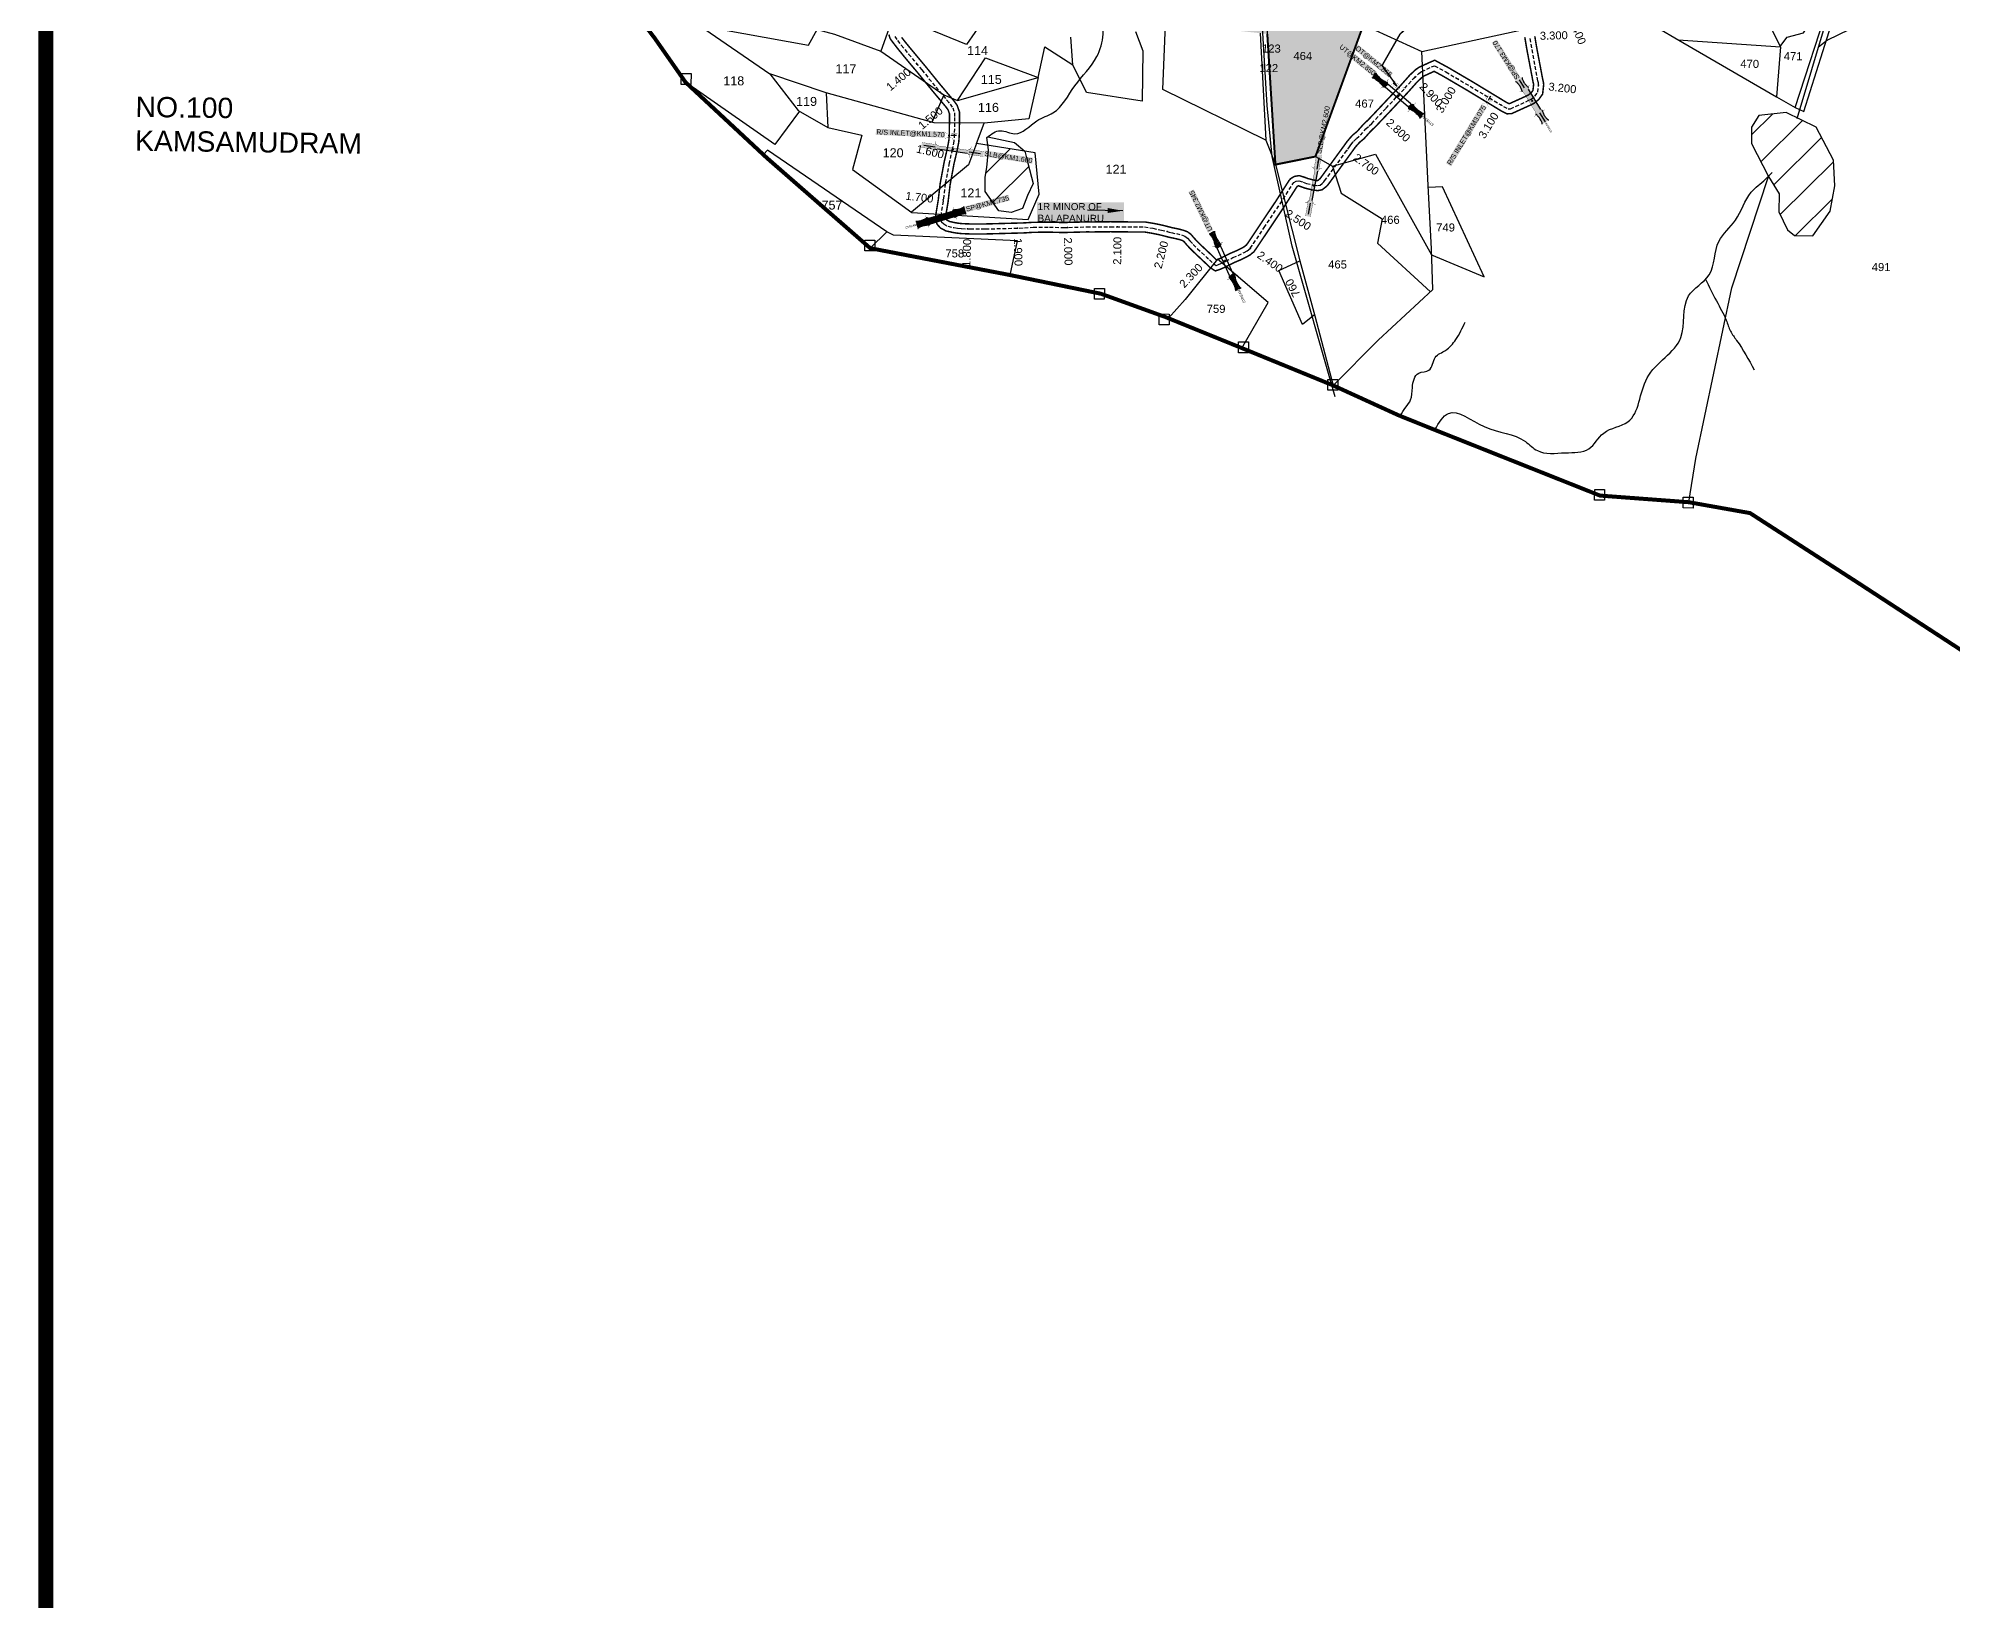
# Model space of a CAD drawing. Header units: inches. Extents: x 191726 to 254104, y 1600078 to 1621862.
# Drawn here: x 191764 to 195592, y 1609216 to 1612340 of the extents above; entities that cross this region are included whole.
import ezdxf
from ezdxf.enums import TextEntityAlignment as Align

# ---------------------------------------------------------------- set-up
doc = ezdxf.new("R2010")
doc.units = ezdxf.units.IN
doc.header["$LTSCALE"] = 15
doc.header["$MEASUREMENT"] = 0
doc.linetypes.add('ACAD_ISO02W100', pattern=[15, 12, -3])
doc.linetypes.add('HIDDEN2', pattern=[0.1875, 0.125, -0.0625])
for name, color, linetype in [('BOUNDRY STONES', 240, 'Continuous'), ('CANAL1', 7, 'Continuous'), ('CS', 134, 'Continuous'), ('CSMark', 72, 'Continuous'), ('PAPER SIZE', 5, 'Continuous'), ('PLOTS', 7, 'Continuous'), ('PLOTS NO', 7, 'Continuous'), ('ROADS', 1, 'Continuous'), ('STREAMS', 4, 'Continuous'), ('STRUCTURE', 5, 'Continuous'), ('text2', 7, 'Continuous'), ('VILLAGE BOUNDAY', 5, 'Continuous'), ('WUA-7', 3, 'Continuous')]:
    doc.layers.add(name, color=color, linetype=linetype)
doc.styles.get("Standard").update_dxf_attribs({"font": 'arial.ttf'})
doc.dimstyles.get("Standard").update_dxf_attribs({"dimtxt": 0.18, "dimasz": 0.18, "dimexe": 0.18, "dimexo": 0.0625, "dimgap": 0.09, "dimtad": 0, "dimtih": 1, "dimtoh": 1, "dimdec": 4, "dimzin": 0, "dimdsep": 46, "dimtxsty": 'Standard', "dimcen": 0.09, "dimadec": 0, "dimazin": 0, "dimtfac": 1, "dimtdec": 4, "dimtofl": 0, "dimtmove": 0, "dimatfit": 3, "dimfxl": 1, "dimtolj": 1, "dimtzin": 0, "dimarcsym": 0})
pattern_1 = [(44.7324, (174797.503, 1607719.193), (-36.0136, 36.35157), [])]

# ---------------------------------------------------------------- blocks, each defined once
blk = doc.blocks.new('SP')
at = {"layer": 'STRUCTURE'}
h = blk.add_hatch(dxfattribs=at)
h.set_pattern_fill('DASH', color=256, scale=8, style=0)
edge = h.paths.add_edge_path()
edge.add_spline(control_points=[(769825.7, 1706742.1), (769825.3, 1706741.8), (769823.8, 1706740.8), (769820.9, 1706740.3), (769817, 1706739.7), (769811.4, 1706738.9), (769804, 1706739.7), (769798.4, 1706741), (769795.6, 1706741.6)], knot_values=[0, 0, 0, 0, 1.613557, 5.24513, 8.624976, 13.470124, 22.190216, 30.746377, 30.746377, 30.746377, 30.746377], degree=3, periodic=0)
edge.add_line((769795.6, 1706741.6), (769792.6, 1706739.6))
edge.add_line((769792.6, 1706739.6), (769732.6, 1706739.6))
edge.add_line((769732.6, 1706739.6), (769729.6, 1706741.6))
edge.add_spline(control_points=[(769729.6, 1706741.6), (769726.9, 1706740.9), (769721.3, 1706739.5), (769713.9, 1706738.5), (769708.3, 1706739.1), (769704.4, 1706739.6), (769701.5, 1706740), (769700, 1706741), (769699.5, 1706741.3)], knot_values=[0, 0, 0, 0, 8.556161, 17.276253, 22.121402, 25.501247, 29.13282, 30.746377, 30.746377, 30.746377, 30.746377], degree=3, periodic=0)
edge.add_line((769699.5, 1706741.3), (769699.5, 1706722.1))
edge.add_spline(control_points=[(769699.5, 1706722.1), (769700, 1706722.4), (769701.4, 1706723.4), (769704.3, 1706724), (769708.2, 1706724.5), (769713.8, 1706725.3), (769721.2, 1706724.5), (769726.8, 1706723.3), (769729.6, 1706722.6)], knot_values=[0, 0, 0, 0, 1.613557, 5.24513, 8.624976, 13.470124, 22.190216, 30.746377, 30.746377, 30.746377, 30.746377], degree=3, periodic=0)
edge.add_line((769729.6, 1706722.6), (769732.6, 1706724.6))
edge.add_line((769732.6, 1706724.6), (769792.6, 1706724.6))
edge.add_line((769792.6, 1706724.6), (769795.6, 1706722.6))
edge.add_spline(control_points=[(769795.6, 1706722.6), (769798.4, 1706723.3), (769803.9, 1706724.8), (769811.3, 1706725.8), (769817, 1706725.1), (769820.9, 1706724.7), (769823.8, 1706724.2), (769825.2, 1706723.3), (769825.7, 1706723)], knot_values=[0, 0, 0, 0, 8.556161, 17.276253, 22.121402, 25.501247, 29.13282, 30.746377, 30.746377, 30.746377, 30.746377], degree=3, periodic=0)
edge.add_line((769825.7, 1706723), (769825.7, 1706742.1))
h.paths.add_polyline_path([(769764.2, 1706732.1, -1), (769761.1, 1706732.1, -1)], flags=0)
h.paths.add_polyline_path([(769761.1, 1706732.1, 1), (769764.2, 1706732.1, 1)], flags=16)
at = {"layer": 'STRUCTURE', "const_width": 0.628}
for points in [[(769726.6, 1706747.6), (769726.6, 1706743.6), (769732.6, 1706739.6), (769792.6, 1706739.6), (769798.6, 1706743.6), (769798.6, 1706747.6)], [(769726.6, 1706716.6), (769726.6, 1706720.6), (769732.6, 1706724.6), (769792.6, 1706724.6), (769798.6, 1706720.6), (769798.6, 1706716.6)]]:
    blk.add_lwpolyline(points, dxfattribs=at)
at = {"layer": 'STRUCTURE', "color": 3}
blk.add_lwpolyline([(769732.6, 1706724.6), (769792.6, 1706724.6)], dxfattribs=at)
blk.add_lwpolyline([(769732.6, 1706724.6), (769792.6, 1706724.6)], dxfattribs=at)
at = {"layer": 'STRUCTURE', "color": 0}
blk.add_circle((769762.6, 1706732.1), 1.55, dxfattribs=at)
at = {"layer": 'STRUCTURE'}
for points in [[(769699.5, 1706741.3), (769700.9, 1706740.5), (769704.4, 1706739.6), (769707.8, 1706739.2), (769712.6, 1706738.8), (769721.3, 1706739.7), (769729.6, 1706741.6)], [(769699.5, 1706722.1), (769700.9, 1706723), (769704.4, 1706724), (769707.7, 1706724.5), (769712.5, 1706725), (769721.2, 1706724.4), (769729.6, 1706722.6)], [(769825.7, 1706742.1), (769824.3, 1706741.3), (769820.8, 1706740.3), (769817.5, 1706739.8), (769812.7, 1706739.2), (769804, 1706739.9), (769795.6, 1706741.6)], [(769825.7, 1706723), (769824.3, 1706723.8), (769820.8, 1706724.7), (769817.4, 1706725.1), (769812.6, 1706725.5), (769803.9, 1706724.6), (769795.6, 1706722.6)]]:
    blk.add_spline(points, degree=3, dxfattribs=at)
at = {"layer": 'STRUCTURE', "color": 0}
blk.add_text('STREAM', height=5, dxfattribs=at).set_placement((769684.3, 1706732.1), align=Align.MIDDLE_CENTER)
for points in [[(769727.4, 1706732.1), (769700.8, 1706732.1)], [(769824.4, 1706732.1), (769800.5, 1706732.1)]]:
    blk.add_leader(points, dimstyle='Standard', override={"dimasz": 10, "dimgap": 0.09, "dimtad": 0}, dxfattribs=at)
blk = doc.blocks.new('UT')
at = {"layer": 'STRUCTURE'}
h = blk.add_hatch(dxfattribs=at)
h.set_pattern_fill('DASH', color=150, scale=8, angle=-39.6278, style=0)
h.set_pattern_definition([(320.372247933, (-4370.464, -6260.8811), (1.40800153113, 0.132407282), [1, -1])])
h.paths.add_polyline_path([(765163, 1700681.9), (765165.6, 1700680.6), (765167.2, 1700680.3), (765169.1, 1700680), (765172.4, 1700679.6), (765176.4, 1700679.3), (765179.5, 1700679.5), (765183.1, 1700679.9), (765187.7, 1700680.9), (765188.9, 1700681.2), (765193.1, 1700682.2), (765196.1, 1700680.2), (765196.1, 1700672.2), (765193.1, 1700670.2), (765190.5, 1700670.8), (765188.1, 1700671.3), (765185.5, 1700671.8), (765183.6, 1700672.1), (765181, 1700672.5), (765180.3, 1700672.5), (765178.5, 1700672.6), (765176.7, 1700672.6), (765174.6, 1700672.5), (765172.5, 1700672.3), (765170.4, 1700672), (765168.5, 1700671.7), (765166.1, 1700671.2), (765165, 1700670.8), (765163, 1700669.7)])
h.paths.add_polyline_path([(765259.1, 1700682.2), (765256.1, 1700680.2), (765256.1, 1700672.2), (765259.1, 1700670.2), (765261.9, 1700671), (765264.4, 1700671.6), (765266.4, 1700672), (765269.1, 1700672.5), (765272.7, 1700673), (765276.1, 1700673.1), (765278.6, 1700672.9), (765281.2, 1700672.7), (765283.9, 1700672.3), (765286.4, 1700671.9), (765288, 1700671.3), (765289.2, 1700670.6), (765289.1, 1700682.7), (765287.6, 1700681.8), (765285.7, 1700681.2), (765283, 1700680.7), (765281.2, 1700680.4), (765276.7, 1700679.9), (765272.7, 1700679.9), (765268.7, 1700680.3), (765264.8, 1700681), (765261.2, 1700681.7)])
at = {"layer": 'STRUCTURE', "color": 150, "const_width": 0.628}
for points in [[(765190.1, 1700688.2), (765190.1, 1700684.2), (765196.1, 1700680.2), (765256.1, 1700680.2), (765262.1, 1700684.2), (765262.1, 1700688.2)], [(765190.1, 1700664.2), (765190.1, 1700668.2), (765196.1, 1700672.2), (765256.1, 1700672.2), (765262.1, 1700668.2), (765262.1, 1700664.2)]]:
    blk.add_lwpolyline(points, dxfattribs=at)
at = {"layer": 'STRUCTURE', "color": 150}
for points in [[(765196.1, 1700680.2), (765256.1, 1700680.2)], [(765196.1, 1700672.2), (765256.1, 1700672.2)], [(765196.1, 1700672.2), (765256.1, 1700672.2)]]:
    blk.add_lwpolyline(points, dxfattribs=at)
at = {"layer": 'STRUCTURE', "color": 0}
blk.add_circle((765226.1, 1700676.2), 1.89, dxfattribs=at)
at = {"layer": 'STRUCTURE', "color": 150}
for points in [[(765163, 1700681.9), (765164.4, 1700681.1), (765167.9, 1700680.2), (765171.2, 1700679.8), (765176.1, 1700679.4), (765184.7, 1700680.3), (765193.1, 1700682.2)], [(765289.1, 1700682.7), (765287.8, 1700681.9), (765284.3, 1700680.9), (765280.9, 1700680.4), (765276.1, 1700679.8), (765267.4, 1700680.5), (765259.1, 1700682.2)], [(765163, 1700669.7), (765164.3, 1700670.6), (765167.8, 1700671.6), (765171.2, 1700672.1), (765176, 1700672.6), (765184.7, 1700672), (765193.1, 1700670.2)], [(765289.2, 1700670.6), (765287.8, 1700671.4), (765284.2, 1700672.3), (765280.9, 1700672.7), (765276.1, 1700673.1), (765267.4, 1700672.2), (765259.1, 1700670.2)]]:
    blk.add_spline(points, degree=3, dxfattribs=at)
at = {"layer": 'STRUCTURE', "color": 0}
blk.add_text('STREAM', height=5, dxfattribs=at).set_placement((765148.2, 1700675.8), align=Align.MIDDLE_CENTER)
for points in [[(765190.9, 1700676), (765164.2, 1700675.8)], [(765289.3, 1700676.7), (765265.4, 1700676.4)]]:
    blk.add_leader(points, dimstyle='Standard', override={"dimasz": 10, "dimgap": 0.09, "dimtad": 0}, dxfattribs=at)
blk = doc.blocks.new('SLB')
at = {"layer": 'STRUCTURE'}
h = blk.add_hatch(dxfattribs=at)
h.set_pattern_fill('DOTS', color=6, scale=20, angle=320.3722, style=0)
h.set_pattern_definition([(320.372247934, (-159.4327, -72.9564), (1.2786241598, 0.5641323054), [0, -1.25])])
h.paths.add_polyline_path([(769699.5, 1706871.1), (769699.5, 1706861.1), (769729.1, 1706861.1), (769732.1, 1706863.1), (769792.1, 1706863.1), (769795.1, 1706861.1), (769824.7, 1706861.1), (769824.7, 1706871.1), (769795.1, 1706871.1), (769792.1, 1706869.1), (769732.1, 1706869.1), (769729.1, 1706871.1)])
at = {"layer": 'STRUCTURE', "color": 6, "linetype": 'ACAD_ISO02W100', "ltscale": 0.5, "const_width": 0.5}
for points in [[(769699.5, 1706871.1), (769729.1, 1706871.1)], [(769699.5, 1706861.1), (769729.1, 1706861.1)], [(769795.1, 1706871.1), (769824.7, 1706871.1)], [(769795.1, 1706861.1), (769824.7, 1706861.1)]]:
    blk.add_lwpolyline(points, dxfattribs=at)
at = {"layer": 'STRUCTURE', "color": 6, "const_width": 0.628}
for points in [[(769726.1, 1706877.1), (769726.1, 1706873.1), (769732.1, 1706869.1), (769792.1, 1706869.1), (769798.1, 1706873.1), (769798.1, 1706877.1)], [(769726.1, 1706855.1), (769726.1, 1706859.1), (769732.1, 1706863.1), (769792.1, 1706863.1), (769798.1, 1706859.1), (769798.1, 1706855.1)]]:
    blk.add_lwpolyline(points, dxfattribs=at)
at = {"layer": 'STRUCTURE', "color": 6}
blk.add_lwpolyline([(769732.1, 1706863.1), (769792.1, 1706863.1)], dxfattribs=at)
blk.add_lwpolyline([(769732.1, 1706863.1), (769792.1, 1706863.1)], dxfattribs=at)
at = {"layer": 'STRUCTURE', "color": 0}
blk.add_circle((769762.1, 1706866.1), 1.24, dxfattribs=at)
for points in [[(769703.8, 1706866), (769726.7, 1706866)], [(769818.6, 1706865.8), (769795.7, 1706865.8)]]:
    blk.add_leader(points, dimstyle='Standard', override={"dimasz": 10, "dimgap": 0.09, "dimtad": 0}, dxfattribs=at)
blk = doc.blocks.new('OT')
at = {"layer": 'STRUCTURE', "color": 190}
for points, const_width in [([(769751.4, 1706595.8), (769729.4, 1706595.8)], 0.5), ([(769751.4, 1706579), (769729.4, 1706579)], 0.5), ([(769775.2, 1706601.8), (769775.2, 1706597.8), (769769.2, 1706593.8), (769761.8, 1706593.8), (769754.4, 1706593.8), (769748.4, 1706597.8), (769748.4, 1706601.8)], 0.5), ([(769748.4, 1706573), (769748.4, 1706577), (769754.4, 1706581), (769761.8, 1706581), (769761.8, 1706581), (769761.8, 1706581), (769769.2, 1706581), (769775.2, 1706577), (769775.2, 1706573)], 0.5), ([(769761.8, 1706593.8), (769761.8, 1706581)], 2.5)]:
    blk.add_lwpolyline(points, dxfattribs=dict(at, const_width=const_width))
at = {"layer": 'STRUCTURE', "color": 0}
blk.add_circle((769761.8, 1706587.4), 1.87, dxfattribs=at)
blk.add_leader([(769732.6, 1706587.4), (769753.8, 1706587.4)], dimstyle='Standard', override={"dimasz": 10, "dimgap": 0.09, "dimtad": 0}, dxfattribs=at)

msp = doc.modelspace()

# ---------------------------------------------------------------- hatches: boundary and pattern name
at = {"layer": 'PLOTS NO', "true_color": 0xf7abae}
h = msp.add_hatch(dxfattribs=at)
h.set_pattern_fill('ANSI31', color=241)
h.set_pattern_definition([(45, (0, 0), (-0.088388347648, 0.088388347648), [])])
h.paths.add_polyline_path([(194317.7, 1612103.9), (194237.6, 1612087.8), (194221.4, 1612349.1), (194207.3, 1612350.6), (194093.4, 1612362.9), (194086.2, 1612387.2), (194018.8, 1612384.1), (194014, 1612406.4), (193974.8, 1612418.3), (194009.5, 1612486), (194011.9, 1612533.8), (193952.3, 1612634.1), (193990.3, 1612671.8), (194006.4, 1612719.6), (193925.2, 1612813.6), (193941, 1612837.1), (193925.1, 1612898.6), (193952.1, 1613053.1), (193880.2, 1613160.8), (193830.3, 1613162.3), (193763.2, 1613158.1), (193623.6, 1613097.7), (193410.7, 1613181.8), (193394.2, 1613163.4), (193360.4, 1613193.8), (193334.5, 1613120.9), (193238.2, 1613147.4), (193180.8, 1613163.2), (193145, 1613173), (193113, 1613181.8), (193118, 1613220.9), (193053.9, 1613237.8), (193087.7, 1613320.4), (193137.6, 1613315.5), (193167.6, 1613312.8), (193211.3, 1613301), (193266.4, 1613390.2), (193315.2, 1613558.5), (193442.5, 1613545.1), (193473.7, 1613658.9), (193475.9, 1613664.5), (193495.7, 1613634.4), (193564.3, 1613550.3), (193624.6, 1613492.3), (193641, 1613475.5), (193658.3, 1613451.2), (193681.7, 1613409.1), (193780.5, 1613403.2), (193861.1, 1613383.6), (193906.7, 1613342.9), (193958.9, 1613299.8), (194040.2, 1613261.3), (194115.8, 1613266.9), (194165.9, 1613215.1), (194179.4, 1613353), (194192, 1613363.9), (194280.3, 1613327.2), (194378.5, 1613339.3), (194422.6, 1613337.6), (194477.8, 1613271.1), (194560.5, 1613231.3), (194638.4, 1613180.1), (194770.9, 1613110.1), (194857.2, 1613073), (194906, 1613053.9), (194968.6, 1612991.4), (195040.5, 1612904.9), (194960.6, 1612830.7), (194822.3, 1612819.3), (194877.4, 1612733.8), (194532.1, 1612621.5), (194486.5, 1612499.8), (194418.3, 1612375.7), (194413.5, 1612367)])
at = {"layer": 'STREAMS'}
h = msp.add_hatch(dxfattribs=at)
h.set_pattern_fill('ANSI31', color=256, scale=16.116681, angle=-0.2676)
h.set_pattern_definition(pattern_1)
h.paths.add_polyline_path([(195319.1, 1612162.8), (195258.8, 1612192.1), (195204.5, 1612185.7), (195189.9, 1612162.6), (195189.8, 1612130), (195223.5, 1612064.1), (195245.2, 1612029.2), (195244.6, 1611993.6), (195261.4, 1611957.6), (195275.9, 1611946.3), (195312.7, 1611945.3), (195346.9, 1611994.8), (195356.6, 1612045.6), (195353.6, 1612096.9)])
h = msp.add_hatch(dxfattribs=at)
h.set_pattern_fill('ANSI31', color=256, scale=16.116681, angle=-0.2676)
h.set_pattern_definition(pattern_1)
h.paths.add_polyline_path([(193657.4, 1612062.9), (193657, 1612034), (193684.4, 1611995.2), (193708.9, 1611991.8), (193731.6, 1611999.9), (193741.8, 1612025.7), (193753.2, 1612050.3), (193742.6, 1612090.7), (193736.5, 1612114.4), (193662.8, 1612126.5), (193664, 1612117.1), (193660.8, 1612082)])

# ---------------------------------------------------------------- linework, layer by layer
at = {"layer": 'BOUNDRY STONES'}
for points in [[(193049, 1612269.9), (193068.9, 1612269.8), (193068.8, 1612248.2), (193048.9, 1612248.3)], [(193416.8, 1611936.8), (193436.7, 1611936.7), (193436.6, 1611915.2), (193416.7, 1611915.2)], [(193875.6, 1611840.1), (193895.5, 1611840.1), (193895.4, 1611818.5), (193875.5, 1611818.6)], [(194005.1, 1611789), (194025, 1611788.9), (194024.9, 1611767.3), (194005, 1611767.4)], [(194163.9, 1611733.1), (194183.8, 1611733), (194183.7, 1611711.4), (194163.8, 1611711.5)], [(194342.7, 1611658.3), (194362.6, 1611658.2), (194362.5, 1611636.6), (194342.6, 1611636.7)], [(194876.1, 1611438.3), (194896, 1611438.2), (194895.9, 1611416.6), (194876, 1611416.7)], [(195053.3, 1611422.6), (195073.2, 1611422.5), (195073.1, 1611400.9), (195053.2, 1611401)]]:
    msp.add_lwpolyline(points, close=True, dxfattribs=at)
at = {"layer": 'CANAL1', "color": 1, "linetype": 'HIDDEN2', "ltscale": 4, "const_width": 3}
msp.add_lwpolyline([(194479.6, 1612246.3), (194451, 1612286), (194487, 1612349), (194589, 1612441), (194669, 1612539), (194675, 1612583), (194634, 1612695.5)], dxfattribs=at)
at = {"layer": 'CANAL1', "color": 200, "const_width": 3}
for points in [[(193464.6, 1612347.9), (193467.2, 1612339.6), (193474.2, 1612330.2), (193481.7, 1612320.5), (193496.4, 1612302.4), (193522.9, 1612270.7), (193550.7, 1612236.6), (193579.1, 1612202.6), (193583.2, 1612196.9), (193585.8, 1612189.5), (193585.9, 1612182), (193585.4, 1612149), (193584.6, 1612136.2), (193581.5, 1612120.1), (193575.3, 1612093.4), (193567.3, 1612050.6), (193563.2, 1612015.9), (193559.2, 1611991.9), (193558, 1611984.1), (193558.1, 1611975.2), (193561.5, 1611967.9), (193568, 1611960.9), (193578.8, 1611955.1), (193593, 1611952), (193600.6, 1611950.8), (193609.3, 1611949.8), (193626.8, 1611949.1), (193658.2, 1611949.1), (193736.2, 1611951.2), (193753.6, 1611952.4), (193785.7, 1611952.7), (193813.3, 1611951.9), (193860.4, 1611953.2), (193871.7, 1611953.1), (193907.9, 1611953.5), (193931.4, 1611953.3), (193954, 1611953), (193974.9, 1611953.1), (193990.3, 1611950.6), (194007.2, 1611947.1), (194027, 1611942), (194037.3, 1611939.9), (194047, 1611937.5), (194052.1, 1611935.7), (194055, 1611933.6), (194059, 1611928.8), (194065.8, 1611921.2), (194074.9, 1611912.3), (194098.8, 1611889.8), (194107, 1611881.8), (194117.4, 1611875.2), (194126.3, 1611878), (194135.2, 1611881.9), (194142.5, 1611885.4), (194156.9, 1611892.6), (194167.3, 1611897), (194179.6, 1611903), (194186.8, 1611907), (194192.6, 1611911.9), (194194.1, 1611912.6), (194202.1, 1611924.2), (194223.5, 1611956.2), (194255.3, 1612003.9), (194280.7, 1612043.6), (194281.1, 1612044.1), (194282.7, 1612045.1), (194283.8, 1612045.3), (194289.9, 1612043.3), (194296.5, 1612040.8), (194310.9, 1612037.2), (194322.1, 1612035.7), (194331.1, 1612037.5), (194337.2, 1612042.1), (194341.7, 1612046.1), (194344.1, 1612049.2), (194392.3, 1612115.5), (194396.3, 1612121.2), (194401.4, 1612127.3), (194406.4, 1612132.7), (194414.8, 1612139.5), (194426, 1612152.1), (194431.9, 1612158.1), (194437.2, 1612163), (194466.2, 1612193.6), (194503.8, 1612233.6), (194520.7, 1612252.7), (194530.8, 1612262.2), (194535, 1612265.1), (194554, 1612273.8), (194555.2, 1612274.3), (194573.6, 1612264.3), (194621.8, 1612236), (194689.2, 1612195.2), (194700.7, 1612189.4), (194710, 1612189.7), (194747.4, 1612206.7), (194754.5, 1612210.2), (194764, 1612217.7), (194772, 1612228.9), (194774.1, 1612247.6), (194773.5, 1612253.3), (194772.4, 1612257.2), (194759.9, 1612323.2), (194756.4, 1612344.4)], [(193490.1, 1612342.3), (193497.3, 1612333), (193511.9, 1612315.2), (193538.4, 1612283.5), (193566.1, 1612249.3), (193595, 1612214.9), (193601.1, 1612206.3), (193605.8, 1612193), (193605.9, 1612181.9), (193605.4, 1612148.2), (193604.5, 1612133.7), (193601.1, 1612115.9), (193594.8, 1612089.3), (193587.1, 1612047.6), (193583, 1612013.1), (193578.9, 1611988.8), (193578, 1611982.7), (193578, 1611979.7), (193578.2, 1611979.3), (193580.4, 1611977), (193585.9, 1611974), (193596.6, 1611971.7), (193603.3, 1611970.6), (193610.9, 1611969.7), (193627.1, 1611969.1), (193657.9, 1611969.1), (193735.2, 1611971.2), (193752.8, 1611972.4), (193785.9, 1611972.7), (193813.4, 1611971.9), (193860.2, 1611973.2), (193871.7, 1611973.1), (193907.8, 1611973.5), (193931.6, 1611973.3), (193954.1, 1611973), (193976.5, 1611973.1), (193994, 1611970.2), (194011.7, 1611966.6), (194031.5, 1611961.5), (194041.8, 1611959.5), (194052.7, 1611956.7), (194061.5, 1611953.6), (194068.8, 1611948.3), (194074.1, 1611941.9), (194080.3, 1611935.1), (194088.8, 1611926.7), (194112.6, 1611904.3), (194119.4, 1611897.6), (194120.1, 1611897.2), (194126.8, 1611900.1), (194133.7, 1611903.4), (194148.5, 1611910.7), (194159, 1611915.2), (194170.3, 1611920.7), (194175.4, 1611923.6), (194180, 1611927.4), (194185.6, 1611935.5), (194206.8, 1611967.3), (194238.6, 1612014.8), (194264.5, 1612055.4), (194267.8, 1612059.5), (194274, 1612063.2), (194275.8, 1612064.2), (194285.3, 1612065.8), (194296.6, 1612062.2), (194302.6, 1612059.9), (194314.6, 1612056.8), (194321.5, 1612055.9), (194322.6, 1612056.2), (194324.5, 1612057.6), (194327.1, 1612059.9), (194328, 1612061.1), (194376.1, 1612127.2), (194380.5, 1612133.4), (194386.4, 1612140.5), (194392.7, 1612147.3), (194400.9, 1612153.9), (194411.4, 1612165.8), (194418, 1612172.5), (194423.2, 1612177.2), (194451.6, 1612207.3), (194489, 1612247.1), (194506.3, 1612266.7), (194518.2, 1612277.8), (194525.1, 1612282.5), (194545.9, 1612292.1), (194556.3, 1612296.5), (194583.4, 1612281.8), (194632.1, 1612253.2), (194698.9, 1612212.7), (194705.1, 1612209.5), (194705.3, 1612209.5), (194738.9, 1612224.7), (194743.8, 1612227.2), (194749.4, 1612231.6), (194752.7, 1612236.3), (194754, 1612247.6), (194753.7, 1612249.7), (194752.9, 1612252.9), (194740.2, 1612319.7), (194736.4, 1612342.5)]]:
    msp.add_lwpolyline(points, dxfattribs=at)
at = {"layer": 'CANAL1', "color": 1, "linetype": 'HIDDEN2', "ltscale": 4}
msp.add_lwpolyline([(193476.3, 1612344.2), (193482.1, 1612336.2), (193489.5, 1612326.7), (193504.1, 1612308.8), (193530.6, 1612277.1), (193558.4, 1612242.9), (193587.1, 1612208.8), (193592.2, 1612201.6), (193595.8, 1612191.2), (193595.9, 1612182), (193595.4, 1612148.6), (193594.5, 1612134.9), (193591.3, 1612118), (193585.1, 1612091.3), (193577.2, 1612049.1), (193573.1, 1612014.5), (193569.1, 1611990.3), (193568, 1611983.4), (193568.1, 1611977.4), (193569.8, 1611973.6), (193574.2, 1611969), (193582.4, 1611964.5), (193594.8, 1611961.8), (193602, 1611960.7), (193610.1, 1611959.7), (193627, 1611959.1), (193658, 1611959.1), (193735.7, 1611961.2), (193753.2, 1611962.4), (193785.8, 1611962.7), (193813.3, 1611961.9), (193860.3, 1611963.2), (193871.7, 1611963.1), (193907.9, 1611963.5), (193931.5, 1611963.3), (193954.1, 1611963), (193975.7, 1611963.1), (193992.2, 1611960.4), (194009.5, 1611956.9), (194029.2, 1611951.8), (194039.5, 1611949.7), (194049.8, 1611947.1), (194056.8, 1611944.7), (194061.9, 1611940.9), (194066.5, 1611935.3), (194073, 1611928.1), (194081.9, 1611919.5), (194105.7, 1611897), (194113.2, 1611889.7), (194118.9, 1611886.2), (194122.7, 1611887.4), (194131, 1611891), (194138.1, 1611894.4), (194152.7, 1611901.7), (194163.1, 1611906.1), (194174.9, 1611911.9), (194181.1, 1611915.3), (194187, 1611920.3), (194187.3, 1611920.4), (194193.9, 1611929.9), (194215.2, 1611961.7), (194246.9, 1612009.3), (194272.6, 1612049.5), (194274.5, 1612051.8), (194279, 1612054.5), (194279.2, 1612054.7), (194284.6, 1612055.6), (194293.3, 1612052.8), (194299.6, 1612050.3), (194312.8, 1612047), (194321.8, 1612045.8), (194326.9, 1612046.8), (194330.8, 1612049.9), (194334.4, 1612053), (194336, 1612055.1), (194384.2, 1612121.3), (194388.4, 1612127.3), (194393.9, 1612133.9), (194399.6, 1612140), (194407.8, 1612146.7), (194418.7, 1612159), (194425, 1612165.3), (194430.2, 1612170.1), (194458.9, 1612200.5), (194496.4, 1612240.4), (194513.5, 1612259.7), (194524.5, 1612270), (194530.1, 1612273.8), (194549.9, 1612283), (194555.8, 1612285.4), (194578.5, 1612273.1), (194627, 1612244.6), (194694, 1612203.9), (194702.9, 1612199.4), (194707.7, 1612199.6), (194743.2, 1612215.7), (194749.1, 1612218.7), (194756.7, 1612224.6), (194762.3, 1612232.6), (194764, 1612247.6), (194763.6, 1612251.5), (194762.7, 1612255.1), (194750.1, 1612321.5), (194746.4, 1612343.4)], dxfattribs=at)
at = {"layer": 'CS'}
for p in [(193520.8, 1612288.9), (194516.6, 1612262.6), (194602.9, 1612258.7), (194763.9, 1612246.4), (193584.5, 1612211.8), (194688.6, 1612207.2), (194448.4, 1612189.4), (193590.7, 1612115.4), (194380.5, 1612116.3), (193573.4, 1612017), (194315.1, 1612046.7), (194243.3, 1612003.9), (193622, 1611959.3), (193722, 1611960.8), (193821.9, 1611962.1), (193921.9, 1611963.4), (194020.9, 1611953.9), (194101.7, 1611900.8), (194187.6, 1611920.9)]:
    msp.add_point(p, dxfattribs=at)
at = {"layer": 'PLOTS'}
for points in [[(195042.8, 1612337.6), (195247.5, 1612323.2), (195122.9, 1612578.4), (195034.2, 1612739.3), (194973.6, 1612749.5), (194874.7, 1612714.7)], [(194237.6, 1612087.8), (194217.3, 1612427.1), (194205.2, 1612530.1), (194204.8, 1612602.9), (194206.1, 1612618.6)], [(195276.9, 1612201.8), (195294.4, 1612194.2), (195357.5, 1612394.1), (195556.7, 1612363.2), (195609.1, 1612492.2), (195678.2, 1612499.7), (195737.7, 1612506.7), (195749.9, 1612508.2), (195849, 1612522.5), (195896.3, 1612529.3)], [(194486.5, 1612499.8), (194413.5, 1612367), (194530.6, 1612314)], [(193670.1, 1612399.8), (193619.6, 1612328.1), (193474.2, 1612387.4), (193448.3, 1612314.7)], [(194207.3, 1612350.6), (194218.4, 1612136.6), (194237.6, 1612087.8), (194286.7, 1611895.6), (194316.7, 1611785), (194353, 1611646.2), (194442.8, 1611736.6), (194552.2, 1611838), (194549.5, 1611919.1), (194543.3, 1612045.7), (194530.6, 1612314), (194933.6, 1612401.4), (195052.7, 1612331.8), (195239.4, 1612223.5), (195276.9, 1612201.8), (195345.6, 1612412.4)], [(195246.4, 1612323.3), (195261.1, 1612342.9), (195293.7, 1612351.1), (195338.1, 1612422.2), (195348, 1612417.5)], [(193085.8, 1612366.2), (193226.3, 1612269.2), (193282.9, 1612196.3), (193342.6, 1612161.8), (193410.5, 1612146.4), (193391.8, 1612078.3), (193510.8, 1611992), (193743.5, 1611977.7), (193765.1, 1612028.6), (193757, 1612111), (193640, 1612130.2), (193623.6, 1612087), (193509.6, 1611992.9)], [(193085.8, 1612366.2), (193304.1, 1612326.8), (193321.5, 1612358.2), (193355.6, 1612348.9), (193448.3, 1612314.7), (193574.2, 1612227.2), (193550.7, 1612172.3)], [(194218.4, 1612136.6), (194012.8, 1612238.2), (194018.8, 1612384.1)], [(194413.5, 1612367), (194317.7, 1612103.9)], [(193601.7, 1612215.7), (193658.1, 1612301.3), (193762.9, 1612262.3), (193776.4, 1612323), (193832.4, 1612287.5)], [(193957.9, 1612353.9), (193972.6, 1612315.5), (193971.3, 1612214.5), (193860, 1612231.7), (193832.4, 1612287.5), (193828.5, 1612342.9)], [(195247.5, 1612323.2), (195239.4, 1612223.5)], [(193285.9, 1612194.6), (193236.5, 1612128.3), (193057.8, 1612252.7)], [(193640, 1612130.2), (193655.3, 1612170.7), (193555.4, 1612171), (193339.3, 1612231.6), (193226.3, 1612269.2)], [(193574.2, 1612227.2), (193601.7, 1612215.7), (193762.9, 1612262.3), (193744.6, 1612179.5), (193655.3, 1612170.7)], [(193339.3, 1612231.6), (193342.6, 1612161.8)], [(193707.5, 1611866.8), (193721.6, 1611935.3), (193473.9, 1611946.6), (193460.5, 1611953.6), (193221.9, 1612116.6), (193213.6, 1612107.7)], [(194237.6, 1612087.8), (194317.7, 1612103.9), (194352.1, 1612084.7), (194369, 1612030.8), (194451, 1611979.1), (194442, 1611930.4), (194547.5, 1611833.6)], [(194352.1, 1612084.7), (194437.8, 1612108.6), (194549.9, 1611907.3), (194654.8, 1611863), (194571.6, 1612043.3), (194543.5, 1612042)], [(193460.5, 1611953.6), (193427.3, 1611920.6)], [(194170.8, 1611720.7), (194223.4, 1611811.9), (194121.8, 1611898.7), (194057, 1611817.7), (194023.6, 1611780.5)], [(194316, 1611787.5), (194291.7, 1611768), (194244.5, 1611875.8), (194286.7, 1611895.6)]]:
    msp.add_lwpolyline(points, dxfattribs=at)
at = {"layer": 'ROADS'}
for points in [[(195281.2, 1612179.7), (195339.9, 1612376.3), (195429.7, 1612573.9), (195466.8, 1612648.9), (195471.5, 1612658.8), (195421.2, 1612710.3), (195347.4, 1612726.7), (195322, 1612798.4), (195331.8, 1612918.8), (195420.2, 1612990), (195493.2, 1613063.9)], [(195607.8, 1612656.1), (195604.8, 1612601.9), (195586.1, 1612537.7), (195525.7, 1612471.9), (195447.9, 1612387.7), (195341.4, 1612336.7), (195323.6, 1612322.9)], [(194357.1, 1611623.3), (194271, 1611924.6), (194231.2, 1612104.2), (194221.2, 1612205.7), (194205.3, 1612474.8)], [(195064.7, 1611412.5), (195078.2, 1611500.2), (195150.7, 1611841.6), (195223.5, 1612064.1)]]:
    msp.add_lwpolyline(points, dxfattribs=at)
at = {"layer": 'STREAMS'}
for points in [[(195223.5, 1612064.1), (195245.2, 1612029.2), (195244.6, 1611993.6), (195261.4, 1611957.6), (195275.9, 1611946.3), (195312.7, 1611945.3), (195346.9, 1611994.8), (195356.6, 1612045.6), (195353.6, 1612096.9), (195319.1, 1612162.8), (195258.8, 1612192.1), (195204.5, 1612185.7), (195189.9, 1612162.6), (195189.8, 1612130), (195223.5, 1612064.1)], [(193662.7, 1612143.4), (193715.8, 1612131.7), (193736.5, 1612114.4), (193742.6, 1612090.7), (193753.2, 1612050.3), (193741.8, 1612025.7), (193731.6, 1611999.9), (193708.9, 1611991.8), (193684.4, 1611995.2), (193657, 1612034), (193657.4, 1612062.9), (193660.8, 1612082), (193664, 1612117.1), (193660.8, 1612142)]]:
    msp.add_lwpolyline(points, dxfattribs=at)
for points in [[(193660.8, 1612142), (193687.6, 1612155.6), (193716.3, 1612149.4), (193760.7, 1612175.5), (193792.8, 1612191.4), (193836.6, 1612245.4), (193880.5, 1612303.7), (193893.2, 1612348.4), (193891.2, 1612386.1), (193883.5, 1612483.1), (193892.3, 1612530.2), (193890, 1612566.9), (193828.3, 1612596.6), (193764.2, 1612642.2), (193734.5, 1612676.7), (193731.2, 1612710.5), (193684.8, 1612739.5), (193612.6, 1612765.5), (193570.5, 1612785.9), (193519.7, 1612798.4), (193495.2, 1612812), (193467.2, 1612835.4), (193429.9, 1612858.8)], [(194556.4, 1611557.2), (194583.5, 1611590.3), (194655, 1611563.8), (194737.8, 1611533.9), (194761.5, 1611515.7), (194817.2, 1611511.4), (194864.4, 1611519.2), (194894.1, 1611550.8), (194942.4, 1611573.3), (194980.9, 1611661.1), (195048.6, 1611742.2), (195063.8, 1611825), (195104.9, 1611867.4), (195124.5, 1611934.3), (195157.7, 1611976.7), (195189.2, 1612032.5), (195217.7, 1612058.5), (195230.9, 1612072)], [(195098, 1611858.7), (195119.5, 1611815.1), (195139.2, 1611776.5), (195147.6, 1611754.9), (195160, 1611736.1), (195194.9, 1611677.4)], [(194487.4, 1611585), (194498.4, 1611602.6), (194508.1, 1611617.3), (194511.6, 1611641.7), (194524.3, 1611670.6), (194544.7, 1611676.7), (194557.4, 1611702.2), (194577.9, 1611716.3), (194598.4, 1611737.8), (194617.3, 1611772.9)]]:
    msp.add_spline(points, degree=3, dxfattribs=at)
at = {"layer": 'text2', "color": 5, "const_width": 30}
msp.add_lwpolyline([(191778.6, 1618532.6), (204585.7, 1618532.6), (204585.7, 1604363.8), (191778.6, 1604363.8)], close=True, dxfattribs=at)
at = {"layer": 'VILLAGE BOUNDAY', "color": 5, "linetype": 'ACAD_ISO02W100', "ltscale": 0.2, "const_width": 8}
msp.add_lwpolyline([(192924.1, 1612434.8), (192995.8, 1612341.3), (193057.8, 1612252.7), (193220.4, 1612101.3), (193427.3, 1611920.6), (193707.5, 1611866.8), (193889, 1611829.4), (194017.7, 1611782.9), (194170.8, 1611720.7), (194353, 1611646.2), (194483.9, 1611586.4), (194556.4, 1611557.2), (194886.8, 1611425.8), (195064.7, 1611412.5), (195186.8, 1611390.8), (195406.4, 1611249), (195622, 1611108.3)], dxfattribs=at)
at = {"layer": 'WUA-7', "color": 15, "ltscale": 2, "const_width": 4}
for points in [[(194413.5, 1612367), (194317.7, 1612103.9)], [(194317.7, 1612103.9), (194237.6, 1612087.8), (194221.4, 1612349.1)]]:
    msp.add_lwpolyline(points, dxfattribs=at)

# ---------------------------------------------------------------- block references
at = {"layer": 'STRUCTURE', "color": 0}
for name, p, rotation in [('UT', (1882008.1, 2406032.7, 100), 139.4177163942957), ('SLB', (-816039.2, 35231.7, 100), 351.6442426488853), ('SLB', (1735774.7, 549114, 100), 79.68576770623048), ('UT', (2059004.8, 1623676.4, 100), 114.5875180785039)]:
    msp.add_blockref(name, p, dxfattribs=dict(at, rotation=rotation))
for name, p, xscale, yscale, zscale, rotation in [('OT', (-654725.1, 1218430.8), 0.5000000000865421, 0.5000000000865421, 0.5000000000865421, 319.156882144619), ('SP', (1680707, 1800457.6, 100), 0.8000000000000003, 0.8000000000000003, 0.8000000000000003, 121.4959353969719), ('OT', (-357561.3, 2368052.3), 0.4999999999999998, 0.4999999999999998, 0.4999999999999998, 240.4300433709902), ('OT', (589979.3, 2460152.5), 0.5000000000181063, 0.5000000000181063, 0.5000000000181063, 179.2245378336912), ('SP', (-13262.2, 128499.3, 80), 0.8000000000000004, 0.8000000000000004, 0.8000000000000004, 16.33894284554745)]:
    msp.add_blockref(name, p, dxfattribs=dict(at, xscale=xscale, yscale=yscale, zscale=zscale, rotation=rotation))

# ---------------------------------------------------------------- texts
at = {"layer": 'CSMark', "color": 1}
for s, rotation, p in [('3.400', 292.8668, (194830.6, 1612380.9)), ('3.300', 1.4524, (194766.4, 1612345.3)), ('2.900', 312.9733, (194530.2, 1612248)), ('3.200', 353.6561, (194783.8, 1612244.2)), ('2.800', 316.6554, (194463, 1612175.7)), ('2.700', 323.9846, (194396.7, 1612104.6)), ('2.500', 326.2699, (194260, 1611992.8)), ('1.900', 271.519, (193722.5, 1611940.8)), ('2.000', 271.5622, (193822.5, 1611942.1)), ('2.400', 325.1136, (194204, 1611909.5))]:
    msp.add_text(s, height=16, rotation=rotation, dxfattribs=at).set_placement(p, align=Align.MIDDLE_LEFT)
for s, rotation, p in [('1.400', 39.8955, (193505.4, 1612276.1)), ('3.000', 59.5827, (194592.8, 1612241.5)), ('1.500', 39.9734, (193569.2, 1612199)), ('3.100', 58.7707, (194678.2, 1612190.1)), ('1.600', 346.8366, (193574.5, 1612107.3)), ('1.700', 353.3651, (193553.6, 1612019.3)), ('1.800', 87.9733, (193621.3, 1611939.3)), ('2.100', 89.3915, (193921.7, 1611943.4)), ('2.200', 75.5643, (194016, 1611934.5)), ('2.300', 46.7142, (194088, 1611886.2))]:
    msp.add_text(s, height=16, rotation=rotation, dxfattribs=at).set_placement(p, align=Align.MIDDLE_RIGHT)
at = {"layer": 'PLOTS NO'}
for s, p in [('114', (193641.9, 1612315.7)), ('117', (193378.8, 1612279.6)), ('118', (193154.4, 1612255.3)), ('115', (193669.4, 1612258.1)), ('119', (193300, 1612214.1)), ('116', (193663.7, 1612202.2)), ('120', (193473.1, 1612111.4)), ('121', (193918.9, 1612078.4)), ('757', (193350.9, 1612006.9)), ('121', (193628.6, 1612031.1))]:
    msp.add_text(s, height=18, dxfattribs=at).set_placement(p, align=Align.MIDDLE_CENTER)
for s, rotation, p in [('123', 359.7324, (194229.6, 1612319.9)), ('122', 359.7324, (194224.4, 1612280.9)), ('464', 359.7324, (194292.4, 1612305)), ('470', 359.7324, (195186.1, 1612289.3)), ('471', 359.7324, (195273.1, 1612304.7)), ('467', 359.7324, (194415.9, 1612209.8)), ('466', 359.7324, (194467.4, 1611977.4)), ('749', 359.7324, (194577.9, 1611962.1)), ('758', 359.7324, (193596.4, 1611910.2)), ('465', 359.7324, (194361.9, 1611888.1)), ('491', 359.7324, (195448.9, 1611882.9)), ('760', 117.6211, (194272.2, 1611841.1)), ('759', 359.7324, (194119, 1611799.3))]:
    msp.add_text(s, height=16.12, rotation=rotation, dxfattribs=at).set_placement(p, align=Align.MIDDLE_CENTER)
at = {"layer": 'STRUCTURE', "color": 5, "attachment_point": 1, "bg_fill": 1, "box_fill_scale": 1.1, "bg_fill_color": 7, "bg_fill_true_color": 16777215, "bg_fill_transparency": 0}
for s, insert, char_height, width, rotation in [('UT@KM2.850', (194370.7, 1612328.9), 10, 88.258, 320.7821), ('OT@KM2.865', (194402.9, 1612326.3), 10, 88.258, 320.7821), ('SP@KM3.170', (194718.3, 1612256.5), 10, 88.258, 122.1029), ('SLB@KM2.600', (194319.3, 1612110.7), 10, 95.932, 79.519), ('R/S INLET@KM3.075', (194580, 1612090.8), 10, 136.396, 58.7707), ('R/S INLET@KM1.570', (193439.8, 1612158.3), 10, 136.287, 357.5652), ('SLB@KM1.600', (193657, 1612115), 10, 96.041, 351.3532), ('SP@KM1.735', (193617.7, 1612003.3), 10, 88.258, 15.1536), ('{\\C1;1R MINOR OF BALAPANURU }', (193762.2, 1612010.9), 14, 171.541, 359.8992), ('UT@KM2.345', (194103.1, 1611953), 10, 88.258, 115.678)]:
    msp.add_mtext(s, dxfattribs=dict(at, insert=insert, char_height=char_height, width=width, rotation=rotation))
at = {"layer": 'text2', "insert": (191958.3, 1612223.8), "char_height": 40.61, "width": 453.88, "attachment_point": 1, "rotation": 359.2356}
msp.add_mtext('NO.100 KAMSAMUDRAM', dxfattribs=at)
msp.add_mtext('NO.100 KAMSAMUDRAM', dxfattribs=at)

# ---------------------------------------------------------------- leaders
at = {"layer": 'PAPER SIZE', "color": 1}
msp.add_leader([(193932.3, 1611995.4), (193862.1, 1611996.8)], dimstyle='Standard', override={"dimasz": 30, "dimgap": 0.09, "dimtad": 0, "dimtfill": 2, "dimtfillclr": 5}, dxfattribs=at)

doc.saveas('drawing.dxf')
